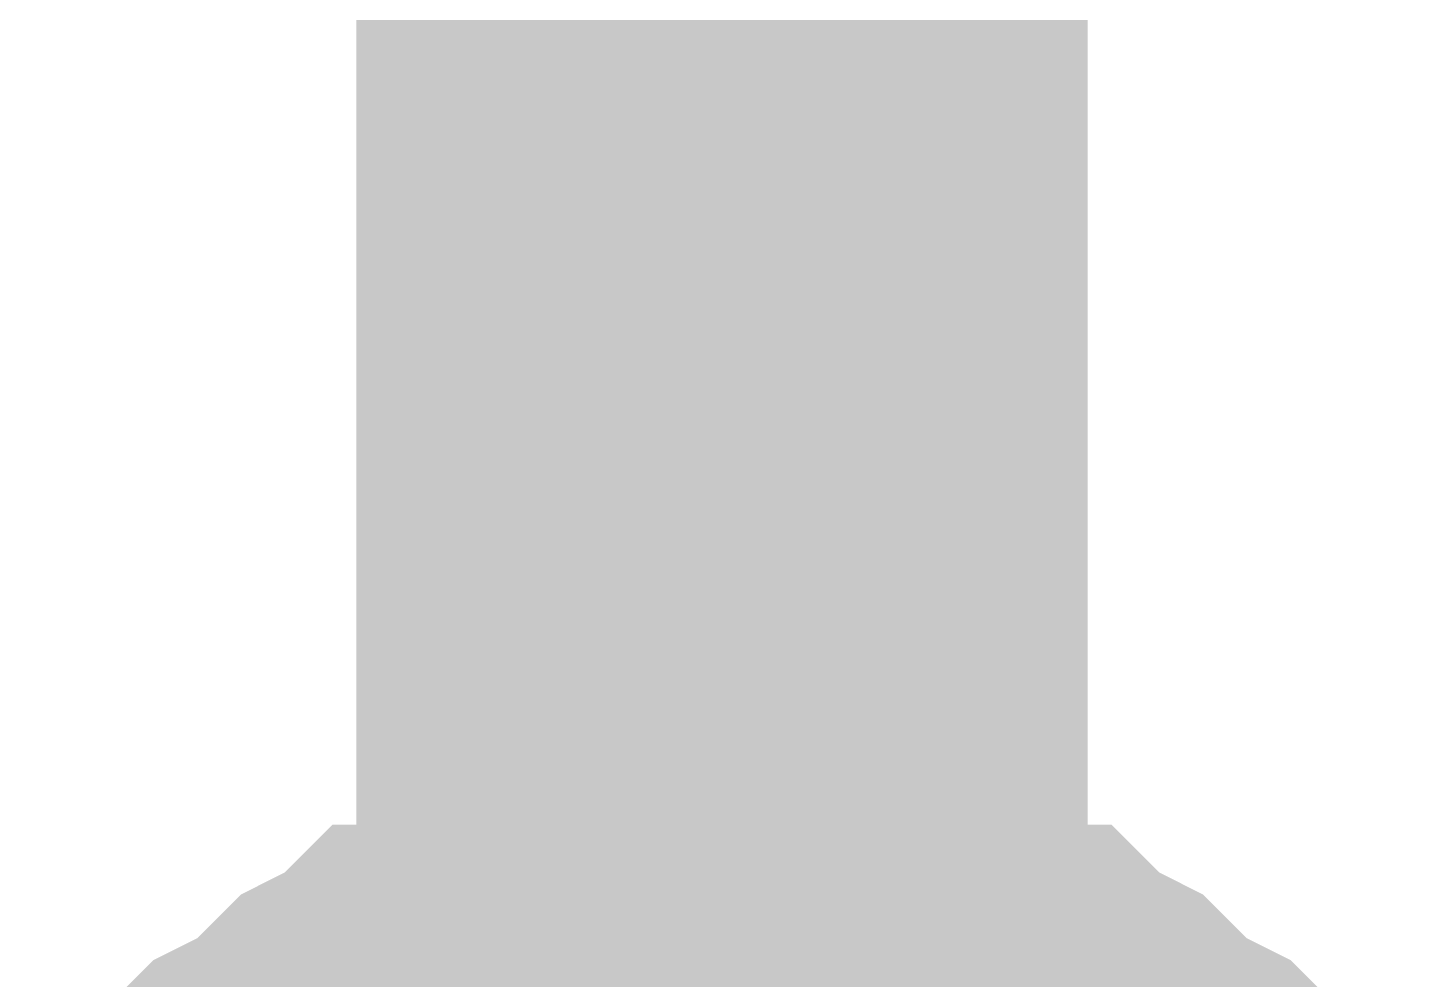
# Model space of a CAD drawing. Header units: inches. Extents: x 0 to 841, y 0 to 594.
# Drawn here: x 696.783 to 698.206, y 543.166 to 544.141 of the extents above; entities that cross this region are included whole.
import ezdxf

# ---------------------------------------------------------------- set-up
doc = ezdxf.new("R2010")
doc.units = ezdxf.units.IN
doc.layers.add('Sheet', color=255, linetype='Continuous')

msp = doc.modelspace()

# ---------------------------------------------------------------- linework, layer by layer
at = {"layer": 'Sheet'}
for points in [[(697.4946, 542.4787, 0.7493, 0.7493, 0), (697.4946, 547.4871, 0.7493, 0.7493, 0)], [(696.9332, 542.9952, 0.2997, 0.2997, 0), (696.9556, 543.0177, 0.2997, 0.2997, 0), (696.9781, 543.0402, 0.2997, 0.2997, 0), (697.0005, 543.0626, 0.2997, 0.2997, 0), (697.0454, 543.0851, 0.2997, 0.2997, 0), (697.0679, 543.1075, 0.2997, 0.2997, 0), (697.0904, 543.13, 0.2997, 0.2997, 0), (697.1353, 543.1525, 0.2997, 0.2997, 0), (697.1577, 543.1749, 0.2997, 0.2997, 0), (697.2027, 543.1749, 0.2997, 0.2997, 0), (697.2251, 543.1974, 0.2997, 0.2997, 0), (697.27, 543.1974, 0.2997, 0.2997, 0), (697.2925, 543.2198, 0.2997, 0.2997, 0), (697.3374, 543.2198, 0.2997, 0.2997, 0), (697.3823, 543.2423, 0.2997, 0.2997, 0), (697.4048, 543.2423, 0.2997, 0.2997, 0), (697.4497, 543.2423, 0.2997, 0.2997, 0), (697.4946, 543.2423, 0.2997, 0.2997, 0)], [(696.9332, 542.9952, 0.2997, 0.2997, 0), (696.9556, 543.0177, 0.2997, 0.2997, 0), (696.9781, 543.0402, 0.2997, 0.2997, 0), (697.0005, 543.0626, 0.2997, 0.2997, 0), (697.0454, 543.0851, 0.2997, 0.2997, 0), (697.0679, 543.1075, 0.2997, 0.2997, 0), (697.0904, 543.13, 0.2997, 0.2997, 0), (697.1353, 543.1525, 0.2997, 0.2997, 0), (697.1577, 543.1749, 0.2997, 0.2997, 0), (697.2027, 543.1749, 0.2997, 0.2997, 0), (697.2251, 543.1974, 0.2997, 0.2997, 0), (697.27, 543.1974, 0.2997, 0.2997, 0), (697.2925, 543.2198, 0.2997, 0.2997, 0), (697.3374, 543.2198, 0.2997, 0.2997, 0), (697.3823, 543.2423, 0.2997, 0.2997, 0), (697.4048, 543.2423, 0.2997, 0.2997, 0), (697.4497, 543.2423, 0.2997, 0.2997, 0), (697.4946, 543.2423, 0.2997, 0.2997, 0)], [(696.9332, 542.9952, 0.2997, 0.2997, 0), (696.9556, 543.0177, 0.2997, 0.2997, 0), (696.9781, 543.0402, 0.2997, 0.2997, 0), (697.0005, 543.0626, 0.2997, 0.2997, 0), (697.0454, 543.0851, 0.2997, 0.2997, 0), (697.0679, 543.1075, 0.2997, 0.2997, 0), (697.0904, 543.13, 0.2997, 0.2997, 0), (697.1353, 543.1525, 0.2997, 0.2997, 0), (697.1577, 543.1749, 0.2997, 0.2997, 0), (697.2027, 543.1749, 0.2997, 0.2997, 0), (697.2251, 543.1974, 0.2997, 0.2997, 0), (697.27, 543.1974, 0.2997, 0.2997, 0), (697.2925, 543.2198, 0.2997, 0.2997, 0), (697.3374, 543.2198, 0.2997, 0.2997, 0), (697.3823, 543.2423, 0.2997, 0.2997, 0), (697.4048, 543.2423, 0.2997, 0.2997, 0), (697.4497, 543.2423, 0.2997, 0.2997, 0), (697.4946, 543.2423, 0.2997, 0.2997, 0)], [(697.4946, 543.2423, 0.2997, 0.2997, 0), (697.4946, 543.2423, 0.2997, 0.2997, 0)], [(697.4946, 543.2423, 0.2997, 0.2997, 0), (697.5395, 543.2423, 0.2997, 0.2997, 0), (697.5844, 543.2423, 0.2997, 0.2997, 0), (697.6069, 543.2423, 0.2997, 0.2997, 0), (697.6518, 543.2198, 0.2997, 0.2997, 0), (697.6967, 543.2198, 0.2997, 0.2997, 0), (697.7192, 543.1974, 0.2997, 0.2997, 0), (697.7641, 543.1974, 0.2997, 0.2997, 0), (697.7866, 543.1749, 0.2997, 0.2997, 0), (697.8315, 543.1749, 0.2997, 0.2997, 0), (697.8539, 543.1525, 0.2997, 0.2997, 0), (697.8988, 543.13, 0.2997, 0.2997, 0), (697.9213, 543.1075, 0.2997, 0.2997, 0), (697.9438, 543.0851, 0.2997, 0.2997, 0), (697.9887, 543.0626, 0.2997, 0.2997, 0), (698.0111, 543.0402, 0.2997, 0.2997, 0), (698.0336, 543.0177, 0.2997, 0.2997, 0), (698.0561, 542.9952, 0.2997, 0.2997, 0)], [(697.4946, 543.2423, 0.2997, 0.2997, 0), (697.4946, 543.2423, 0.2997, 0.2997, 0)], [(697.4946, 543.2423, 0.2997, 0.2997, 0), (697.5395, 543.2423, 0.2997, 0.2997, 0), (697.5844, 543.2423, 0.2997, 0.2997, 0), (697.6069, 543.2423, 0.2997, 0.2997, 0), (697.6518, 543.2198, 0.2997, 0.2997, 0), (697.6967, 543.2198, 0.2997, 0.2997, 0), (697.7192, 543.1974, 0.2997, 0.2997, 0), (697.7641, 543.1974, 0.2997, 0.2997, 0), (697.7866, 543.1749, 0.2997, 0.2997, 0), (697.8315, 543.1749, 0.2997, 0.2997, 0), (697.8539, 543.1525, 0.2997, 0.2997, 0), (697.8988, 543.13, 0.2997, 0.2997, 0), (697.9213, 543.1075, 0.2997, 0.2997, 0), (697.9438, 543.0851, 0.2997, 0.2997, 0), (697.9887, 543.0626, 0.2997, 0.2997, 0), (698.0111, 543.0402, 0.2997, 0.2997, 0), (698.0336, 543.0177, 0.2997, 0.2997, 0), (698.0561, 542.9952, 0.2997, 0.2997, 0)], [(697.4946, 543.2423, 0.2997, 0.2997, 0), (697.4946, 543.2423, 0.2997, 0.2997, 0)], [(697.4946, 543.2423, 0.2997, 0.2997, 0), (697.5395, 543.2423, 0.2997, 0.2997, 0), (697.5844, 543.2423, 0.2997, 0.2997, 0), (697.6069, 543.2423, 0.2997, 0.2997, 0), (697.6518, 543.2198, 0.2997, 0.2997, 0), (697.6967, 543.2198, 0.2997, 0.2997, 0), (697.7192, 543.1974, 0.2997, 0.2997, 0), (697.7641, 543.1974, 0.2997, 0.2997, 0), (697.7866, 543.1749, 0.2997, 0.2997, 0), (697.8315, 543.1749, 0.2997, 0.2997, 0), (697.8539, 543.1525, 0.2997, 0.2997, 0), (697.8988, 543.13, 0.2997, 0.2997, 0), (697.9213, 543.1075, 0.2997, 0.2997, 0), (697.9438, 543.0851, 0.2997, 0.2997, 0), (697.9887, 543.0626, 0.2997, 0.2997, 0), (698.0111, 543.0402, 0.2997, 0.2997, 0), (698.0336, 543.0177, 0.2997, 0.2997, 0), (698.0561, 542.9952, 0.2997, 0.2997, 0)], [(697.0679, 543.1075, 0.0991, 0.0991, 0), (697.0904, 543.13, 0.0991, 0.0991, 0), (697.1353, 543.1525, 0.0991, 0.0991, 0), (697.1577, 543.1749, 0.0991, 0.0991, 0), (697.2027, 543.1749, 0.0991, 0.0991, 0), (697.2251, 543.1974, 0.0991, 0.0991, 0), (697.27, 543.1974, 0.0991, 0.0991, 0), (697.2925, 543.2198, 0.0991, 0.0991, 0), (697.3374, 543.2198, 0.0991, 0.0991, 0), (697.3823, 543.2423, 0.0991, 0.0991, 0), (697.4048, 543.2423, 0.0991, 0.0991, 0), (697.4497, 543.2423, 0.0991, 0.0991, 0), (697.4946, 543.2423, 0.0991, 0.0991, 0)], [(697.0679, 543.1075, 0.0991, 0.0991, 0), (697.0904, 543.13, 0.0991, 0.0991, 0), (697.1353, 543.1525, 0.0991, 0.0991, 0), (697.1577, 543.1749, 0.0991, 0.0991, 0), (697.2027, 543.1749, 0.0991, 0.0991, 0), (697.2251, 543.1974, 0.0991, 0.0991, 0), (697.27, 543.1974, 0.0991, 0.0991, 0), (697.2925, 543.2198, 0.0991, 0.0991, 0), (697.3374, 543.2198, 0.0991, 0.0991, 0), (697.3823, 543.2423, 0.0991, 0.0991, 0), (697.4048, 543.2423, 0.0991, 0.0991, 0), (697.4497, 543.2423, 0.0991, 0.0991, 0), (697.4946, 543.2423, 0.0991, 0.0991, 0)], [(697.0679, 543.1075, 0.0991, 0.0991, 0), (697.0904, 543.13, 0.0991, 0.0991, 0), (697.1353, 543.1525, 0.0991, 0.0991, 0), (697.1577, 543.1749, 0.0991, 0.0991, 0), (697.2027, 543.1749, 0.0991, 0.0991, 0), (697.2251, 543.1974, 0.0991, 0.0991, 0), (697.27, 543.1974, 0.0991, 0.0991, 0), (697.2925, 543.2198, 0.0991, 0.0991, 0), (697.3374, 543.2198, 0.0991, 0.0991, 0), (697.3823, 543.2423, 0.0991, 0.0991, 0), (697.4048, 543.2423, 0.0991, 0.0991, 0), (697.4497, 543.2423, 0.0991, 0.0991, 0), (697.4946, 543.2423, 0.0991, 0.0991, 0)], [(697.4946, 543.2423, 0.0991, 0.0991, 0), (697.4946, 543.2423, 0.0991, 0.0991, 0)], [(697.4946, 543.2423, 0.0991, 0.0991, 0), (697.5395, 543.2423, 0.0991, 0.0991, 0), (697.5844, 543.2423, 0.0991, 0.0991, 0), (697.6069, 543.2423, 0.0991, 0.0991, 0), (697.6518, 543.2198, 0.0991, 0.0991, 0), (697.6967, 543.2198, 0.0991, 0.0991, 0), (697.7192, 543.1974, 0.0991, 0.0991, 0), (697.7641, 543.1974, 0.0991, 0.0991, 0), (697.7866, 543.1749, 0.0991, 0.0991, 0), (697.8315, 543.1749, 0.0991, 0.0991, 0), (697.8539, 543.1525, 0.0991, 0.0991, 0), (697.8988, 543.13, 0.0991, 0.0991, 0), (697.9213, 543.1075, 0.0991, 0.0991, 0)], [(697.4946, 543.2423, 0.0991, 0.0991, 0), (697.4946, 543.2423, 0.0991, 0.0991, 0)], [(697.4946, 543.2423, 0.0991, 0.0991, 0), (697.5395, 543.2423, 0.0991, 0.0991, 0), (697.5844, 543.2423, 0.0991, 0.0991, 0), (697.6069, 543.2423, 0.0991, 0.0991, 0), (697.6518, 543.2198, 0.0991, 0.0991, 0), (697.6967, 543.2198, 0.0991, 0.0991, 0), (697.7192, 543.1974, 0.0991, 0.0991, 0), (697.7641, 543.1974, 0.0991, 0.0991, 0), (697.7866, 543.1749, 0.0991, 0.0991, 0), (697.8315, 543.1749, 0.0991, 0.0991, 0), (697.8539, 543.1525, 0.0991, 0.0991, 0), (697.8988, 543.13, 0.0991, 0.0991, 0), (697.9213, 543.1075, 0.0991, 0.0991, 0)], [(697.4946, 543.2423, 0.0991, 0.0991, 0), (697.4946, 543.2423, 0.0991, 0.0991, 0)], [(697.4946, 543.2423, 0.0991, 0.0991, 0), (697.5395, 543.2423, 0.0991, 0.0991, 0), (697.5844, 543.2423, 0.0991, 0.0991, 0), (697.6069, 543.2423, 0.0991, 0.0991, 0), (697.6518, 543.2198, 0.0991, 0.0991, 0), (697.6967, 543.2198, 0.0991, 0.0991, 0), (697.7192, 543.1974, 0.0991, 0.0991, 0), (697.7641, 543.1974, 0.0991, 0.0991, 0), (697.7866, 543.1749, 0.0991, 0.0991, 0), (697.8315, 543.1749, 0.0991, 0.0991, 0), (697.8539, 543.1525, 0.0991, 0.0991, 0), (697.8988, 543.13, 0.0991, 0.0991, 0), (697.9213, 543.1075, 0.0991, 0.0991, 0)]]:
    msp.add_lwpolyline(points, format="xyseb", dxfattribs=at)

doc.saveas('drawing.dxf')
